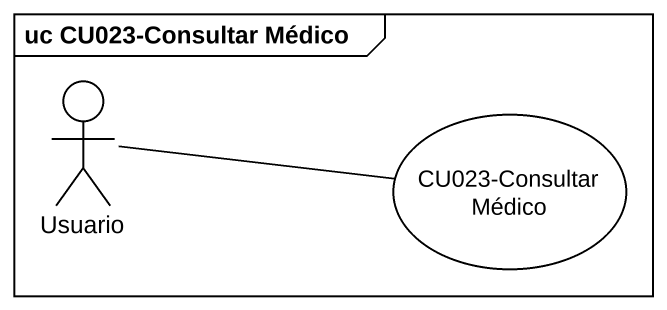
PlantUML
@startuml
mainframe uc CU023-Consultar Médico
actor Usuario
usecase "CU023-Consultar Médico" as CU023_Consultar_Médico
Usuario -right- CU023_Consultar_Médico
@enduml
